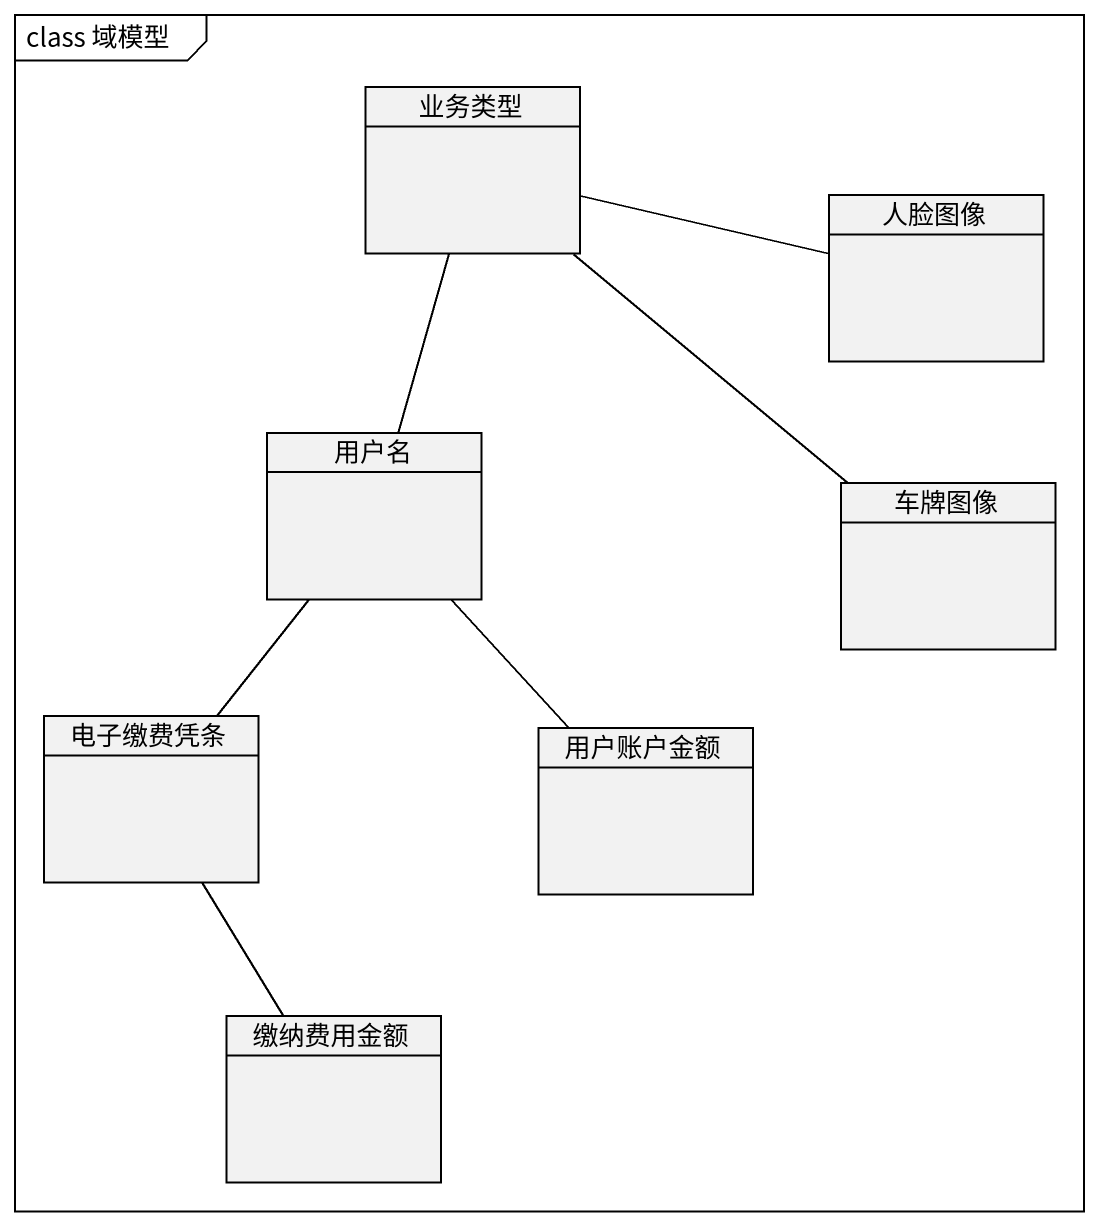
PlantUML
@startuml
mainframe class 域模型
hide circle
hide empty members
class 业务类型
class 人脸图像
class 用户名
class 车牌图像
class 电子缴费凭条
class 用户账户金额
class 缴纳费用金额
业务类型 -right- 人脸图像
业务类型 -- 用户名
业务类型 -- 车牌图像
用户名 -- 电子缴费凭条
用户名 -- 用户账户金额
电子缴费凭条 -- 缴纳费用金额
@enduml
